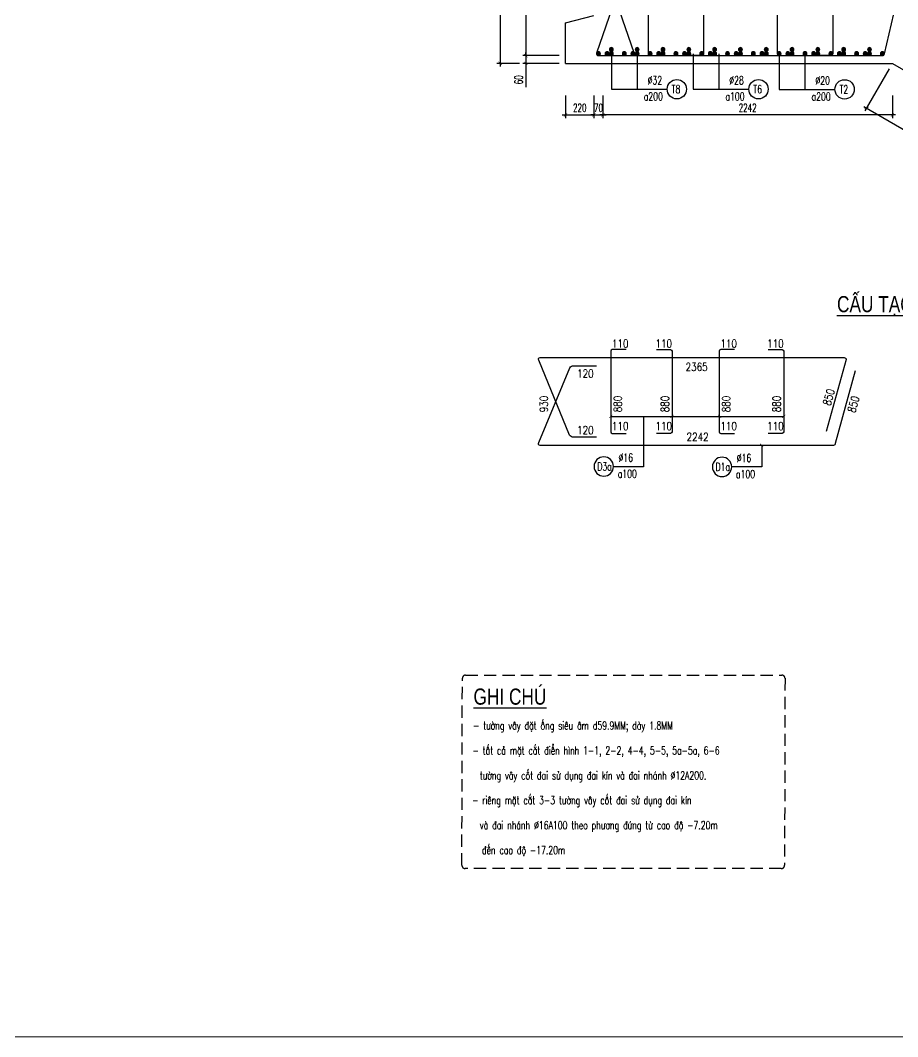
# Model space of a CAD drawing. Header units: millimetres. Extents: x -143483 to 1166745, y -1448440 to -1202244.
# Drawn here: x 350523 to 377714, y -1285398 to -1253909 of the extents above; entities that cross this region are included whole.
import ezdxf
from ezdxf.enums import TextEntityAlignment as Align

# ---------------------------------------------------------------- set-up
doc = ezdxf.new("R2010")
doc.units = ezdxf.units.MM
doc.header["$LTSCALE"] = 30
doc.header["$PDMODE"] = 3
doc.linetypes.add('DASHED', pattern=[19.05, 12.7, -6.35])
doc.layers.get('0').update_dxf_attribs({"lineweight": 9})
doc.layers.get('Defpoints').update_dxf_attribs({"lineweight": 9})
for name, color, linetype in [('ccu11-Cotthep', 9, 'Continuous'), ('ccu11-Dim', 8, 'Continuous'), ('ccu11-Text', 31, 'Continuous'), ('ccu11-Thay', 7, 'Continuous'), ('ccu11-Thep', 4, 'Continuous'), ('ccu11-Thep doc', 4, 'Continuous'), ('ccu11-Thepdai', 6, 'Continuous')]:
    doc.layers.add(name, color=color, linetype=linetype)
doc.layers.add('ccu11-Khuat', color=9, linetype='DASHED', lineweight=30)
doc.layers.add('Vicom_thep doc', color=1, linetype='Continuous', lineweight=35)
doc.styles.add('ccu11-dim', font='vnsimli.shx', dxfattribs={"width": 0.65, "bigfont": 'bigfont.shx'})
doc.styles.add('ccu11-VnAvH-B', font='VHAVANB.TTF')
doc.styles.add('ccu11-vnsimli', font='vnsimli.shx', dxfattribs={"width": 0.8, "bigfont": 'vns.shx'})
doc.styles.add('ccu11-vnsimple', font='vnsimple.shx', dxfattribs={"bigfont": 'bigfont.shx'})
doc.styles.add('ccu11_simli', font='vnsimli.shx', dxfattribs={"width": 0.8})
doc.dimstyles.new('ccu11-100', dxfattribs={"dimscale": 100, "dimtxt": 2.5, "dimasz": 1, "dimexe": 1, "dimexo": 2, "dimgap": 1, "dimtad": 1, "dimdec": 0, "dimdsep": 46, "dimtxsty": 'ccu11-dim', "dimblk": 'ARCHTICK', "dimcen": -1, "dimdle": 1, "dimclrd": 256, "dimclre": 256, "dimclrt": 3, "dimadec": 0, "dimazin": 2, "dimtfac": 0.1, "dimtdec": 0, "dimtmove": 0, "dimatfit": 1, "dimldrblk": 'ARCHTICK', "dimfxl": 0, "dimtvp": 0.833333, "dimtolj": 1, "dimtzin": 12, "dimarcsym": 0})
doc.dimstyles.new('ccu11-100x4', dxfattribs={"dimscale": 100, "dimtxt": 2.5, "dimasz": 1, "dimexe": 1, "dimexo": 2, "dimgap": 1, "dimtad": 1, "dimdec": 0, "dimlfac": 0.25, "dimdsep": 46, "dimtxsty": 'ccu11-dim', "dimblk": 'ARCHTICK', "dimcen": -1, "dimdle": 1, "dimclrd": 256, "dimclre": 256, "dimclrt": 3, "dimadec": 0, "dimazin": 2, "dimtfac": 0.1, "dimtdec": 0, "dimtmove": 0, "dimatfit": 1, "dimldrblk": 'ARCHTICK', "dimfxl": 0, "dimtvp": 0.833333, "dimtolj": 1, "dimtzin": 12, "dimarcsym": 0})

# ---------------------------------------------------------------- blocks, each defined once
blk = doc.blocks.new('_ARCHTICK')
at = {"color": 0, "linetype": 'ByBlock', "const_width": 0.15}
blk.add_lwpolyline([(-0.5, -0.5), (0.5, 0.5)], dxfattribs=at)
blk = doc.blocks.new('*D2734')
at = {"layer": 'ccu11-Dim', "linetype": 'ByBlock', "lineweight": -2, "ltscale": 30, "transparency": 16777216}
for p, q in [((377450, -1255415), (376700, -1256714)), ((376663, -1256578), (389307, -1263878)), ((389920, -1262615), (389170, -1263914))]:
    blk.add_line(p, q, dxfattribs=at)
at = {"layer": 'Defpoints', "color": 0, "linetype": 'ByBlock', "ltscale": 30, "transparency": 16777216}
for p in [(377550, -1255242), (390020, -1262442), (389220, -1263828)]:
    blk.add_point(p, dxfattribs=at)
at = {"layer": 'ccu11-Dim', "linetype": 'ByBlock', "lineweight": -2, "ltscale": 30, "transparency": 16777216, "xscale": 100, "yscale": 100, "zscale": 100}
for p, rotation in [((376750, -1256628), 149.9999151036801), ((389220, -1263828), 329.9999151036801)]:
    blk.add_blockref('_ARCHTICK', p, dxfattribs=dict(at, rotation=rotation))
at = {"layer": 'ccu11-Dim', "color": 3, "linetype": 'ByBlock', "ltscale": 30, "transparency": 16777216, "insert": (383097, -1260033), "char_height": 250, "attachment_point": 5, "rotation": 329.9999, "style": 'ccu11-dim'}
blk.add_mtext('\\A1;3600', dxfattribs=at)
blk = doc.blocks.new('*D2736')
at = {"layer": 'ccu11-Dim', "linetype": 'ByBlock', "lineweight": -2, "ltscale": 30, "transparency": 16777216}
for p, q in [((367221, -1251482), (366093, -1251482)), ((366193, -1251382), (366193, -1255102)), ((367221, -1255002), (366093, -1255002))]:
    blk.add_line(p, q, dxfattribs=at)
at = {"layer": 'Defpoints', "color": 0, "linetype": 'ByBlock', "ltscale": 30, "transparency": 16777216}
for p in [(367421, -1251482), (366193, -1255002), (367421, -1255002)]:
    blk.add_point(p, dxfattribs=at)
at = {"layer": 'ccu11-Dim', "linetype": 'ByBlock', "lineweight": -2, "ltscale": 30, "transparency": 16777216, "xscale": 100, "yscale": 100, "zscale": 100}
for p, rotation in [((366193, -1251482), 90), ((366193, -1255002), 270)]:
    blk.add_blockref('_ARCHTICK', p, dxfattribs=dict(at, rotation=rotation))
at = {"layer": 'ccu11-Dim', "color": 3, "linetype": 'ByBlock', "ltscale": 30, "transparency": 16777216, "insert": (365968, -1253242), "char_height": 250, "attachment_point": 5, "rotation": 90, "style": 'ccu11-dim'}
blk.add_mtext('\\A1;880', dxfattribs=at)
blk = doc.blocks.new('*D2737')
at = {"layer": 'ccu11-Dim', "linetype": 'ByBlock', "lineweight": -2, "ltscale": 30, "transparency": 16777216}
for p, q in [((367221, -1255002), (366093, -1255002)), ((366193, -1255002), (366193, -1254902)), ((366193, -1255002), (366193, -1255242)), ((367221, -1255242), (366093, -1255242)), ((366193, -1255242), (366193, -1255982))]:
    blk.add_line(p, q, dxfattribs=at)
at = {"layer": 'Defpoints', "color": 0, "linetype": 'ByBlock', "ltscale": 30, "transparency": 16777216}
for p in [(366193, -1255002), (367421, -1255002), (367421, -1255242)]:
    blk.add_point(p, dxfattribs=at)
at = {"layer": 'ccu11-Dim', "linetype": 'ByBlock', "lineweight": -2, "ltscale": 30, "transparency": 16777216, "xscale": 100, "yscale": 100, "zscale": 100}
for p, rotation in [((366193, -1255002), 270), ((366193, -1255242), 90)]:
    blk.add_blockref('_ARCHTICK', p, dxfattribs=dict(at, rotation=rotation))
at = {"layer": 'ccu11-Dim', "color": 3, "linetype": 'ByBlock', "ltscale": 30, "transparency": 16777216, "insert": (365968, -1255750), "char_height": 250, "attachment_point": 5, "rotation": 90, "style": 'ccu11-dim'}
blk.add_mtext('\\A1;60', dxfattribs=at)
blk = doc.blocks.new('*D2738')
at = {"layer": 'ccu11-Dim', "linetype": 'ByBlock', "lineweight": -2, "ltscale": 30, "transparency": 16777216}
for p, q in [((365993, -1251242), (365293, -1251242)), ((365393, -1251142), (365393, -1255342)), ((365993, -1255242), (365293, -1255242))]:
    blk.add_line(p, q, dxfattribs=at)
at = {"layer": 'Defpoints', "color": 0, "linetype": 'ByBlock', "ltscale": 30, "transparency": 16777216}
for p in [(366193, -1251242), (365393, -1255242), (366193, -1255242)]:
    blk.add_point(p, dxfattribs=at)
at = {"layer": 'ccu11-Dim', "linetype": 'ByBlock', "lineweight": -2, "ltscale": 30, "transparency": 16777216, "xscale": 100, "yscale": 100, "zscale": 100}
for p, rotation in [((365393, -1251242), 90), ((365393, -1255242), 270)]:
    blk.add_blockref('_ARCHTICK', p, dxfattribs=dict(at, rotation=rotation))
at = {"layer": 'ccu11-Dim', "color": 3, "linetype": 'ByBlock', "ltscale": 30, "transparency": 16777216, "insert": (365168, -1253242), "char_height": 250, "attachment_point": 5, "rotation": 90, "style": 'ccu11-dim'}
blk.add_mtext('\\A1;1000', dxfattribs=at)
blk = doc.blocks.new('MCT')
at = {"ltscale": 0.005}
for p, q in [((-0.49, 0), (0.49, 0)), ((0.35, -0.35), (-0.35, 0.35)), ((-0.35, -0.35), (0.35, 0.35)), ((0, -0.49), (0, 0.49))]:
    blk.add_line(p, q, dxfattribs=at)
blk.add_circle((0, 0), 0.492, dxfattribs=at)
blk = doc.blocks.new('*U1912')
at = {"layer": 'ccu11-Thep doc', "xscale": -121.9200000001001, "yscale": 121.9200000001001, "zscale": 121.92, "rotation": 270}
blk.add_blockref('MCT', (0, 0), dxfattribs=at)
blk = doc.blocks.new('*U1913')
at = {"layer": 'ccu11-Thep doc', "color": 0, "linetype": 'ByBlock', "lineweight": -2, "transparency": 16777216}
for p in [(0, 0), (800, 0), (1600, 0), (2400, 0), (3200, 0), (4000, 0), (4800, 0), (5600, 0), (6400, 0), (7200, 0), (8000, 0)]:
    blk.add_blockref('*U1912', p, dxfattribs=at)
blk = doc.blocks.new('*D2752')
at = {"layer": 'ccu11-Dim', "linetype": 'ByBlock', "lineweight": -2, "ltscale": 30, "transparency": 16777216}
for p, q in [((367421, -1256242), (367421, -1256942)), ((368301, -1256242), (368301, -1256942)), ((367321, -1256842), (368401, -1256842))]:
    blk.add_line(p, q, dxfattribs=at)
at = {"layer": 'Defpoints', "color": 0, "linetype": 'ByBlock', "ltscale": 30, "transparency": 16777216}
for p in [(367421, -1256042), (368301, -1256042), (368301, -1256842)]:
    blk.add_point(p, dxfattribs=at)
at = {"layer": 'ccu11-Dim', "linetype": 'ByBlock', "lineweight": -2, "ltscale": 30, "transparency": 16777216, "xscale": 100, "yscale": 100, "zscale": 100, "rotation": 180}
blk.add_blockref('_ARCHTICK', (367421, -1256842), dxfattribs=at)
at = {"layer": 'ccu11-Dim', "linetype": 'ByBlock', "lineweight": -2, "ltscale": 30, "transparency": 16777216, "xscale": 100, "yscale": 100, "zscale": 100}
blk.add_blockref('_ARCHTICK', (368301, -1256842), dxfattribs=at)
at = {"layer": 'ccu11-Dim', "color": 3, "linetype": 'ByBlock', "ltscale": 30, "transparency": 16777216, "insert": (367861, -1256617), "char_height": 250, "attachment_point": 5, "style": 'ccu11-dim'}
blk.add_mtext('\\A1;220', dxfattribs=at)
blk = doc.blocks.new('*D2753')
at = {"layer": 'ccu11-Dim', "linetype": 'ByBlock', "lineweight": -2, "ltscale": 30, "transparency": 16777216}
for p, q in [((368301, -1256242), (368301, -1256942)), ((368581, -1256242), (368581, -1256942)), ((368301, -1256842), (368201, -1256842)), ((368301, -1256842), (368581, -1256842)), ((368581, -1256842), (368681, -1256842))]:
    blk.add_line(p, q, dxfattribs=at)
at = {"layer": 'Defpoints', "color": 0, "linetype": 'ByBlock', "ltscale": 30, "transparency": 16777216}
for p in [(368301, -1256042), (368581, -1256042), (368581, -1256842)]:
    blk.add_point(p, dxfattribs=at)
at = {"layer": 'ccu11-Dim', "linetype": 'ByBlock', "lineweight": -2, "ltscale": 30, "transparency": 16777216, "xscale": 100, "yscale": 100, "zscale": 100}
blk.add_blockref('_ARCHTICK', (368301, -1256842), dxfattribs=at)
at = {"layer": 'ccu11-Dim', "linetype": 'ByBlock', "lineweight": -2, "ltscale": 30, "transparency": 16777216, "xscale": 100, "yscale": 100, "zscale": 100, "rotation": 180}
blk.add_blockref('_ARCHTICK', (368581, -1256842), dxfattribs=at)
at = {"layer": 'ccu11-Dim', "color": 3, "linetype": 'ByBlock', "ltscale": 30, "transparency": 16777216, "insert": (368441, -1256617), "char_height": 250, "attachment_point": 5, "style": 'ccu11-dim'}
blk.add_mtext('\\A1;70', dxfattribs=at)
blk = doc.blocks.new('*D2754')
at = {"layer": 'ccu11-Dim', "linetype": 'ByBlock', "lineweight": -2, "ltscale": 30, "transparency": 16777216}
for p, q in [((368581, -1256242), (368581, -1256942)), ((377550, -1256242), (377550, -1256942)), ((377650, -1256842), (368481, -1256842))]:
    blk.add_line(p, q, dxfattribs=at)
at = {"layer": 'Defpoints', "color": 0, "linetype": 'ByBlock', "ltscale": 30, "transparency": 16777216}
for p in [(368581, -1256042), (377550, -1256042), (368581, -1256842)]:
    blk.add_point(p, dxfattribs=at)
at = {"layer": 'ccu11-Dim', "linetype": 'ByBlock', "lineweight": -2, "ltscale": 30, "transparency": 16777216, "xscale": 100, "yscale": 100, "zscale": 100, "rotation": 180}
blk.add_blockref('_ARCHTICK', (368581, -1256842), dxfattribs=at)
at = {"layer": 'ccu11-Dim', "linetype": 'ByBlock', "lineweight": -2, "ltscale": 30, "transparency": 16777216, "xscale": 100, "yscale": 100, "zscale": 100}
blk.add_blockref('_ARCHTICK', (377550, -1256842), dxfattribs=at)
at = {"layer": 'ccu11-Dim', "color": 3, "linetype": 'ByBlock', "ltscale": 30, "transparency": 16777216, "insert": (373065, -1256617), "char_height": 250, "attachment_point": 5, "style": 'ccu11-dim'}
blk.add_mtext('\\A1;2242', dxfattribs=at)
blk = doc.blocks.new('ccu11_block_thep')
at = {"layer": 'ccu11-Thep', "color": 3}
for p, q in [((-0.4, 0), (0.4, 0)), ((-0.28, 0.28), (0.28, -0.28)), ((0.28, 0.28), (-0.28, -0.28)), ((0, 0.4), (0, -0.4))]:
    blk.add_line(p, q, dxfattribs=at)
at = {"layer": 'ccu11-Thep', "color": 1, "const_width": 0.0667}
blk.add_lwpolyline([(-0.4, 0, 1), (0.4, 0, 1), (-0.4, 0, 1)], format="xyb", dxfattribs=at)
at = {"layer": 'ccu11-Thep', "color": 1}
blk.add_circle((0, 0), 0.4, dxfattribs=at)
blk = doc.blocks.new('*U1898')
at = {"layer": 'Vicom_thep doc', "xscale": -150, "yscale": 150, "zscale": 150, "rotation": 180}
blk.add_blockref('ccu11_block_thep', (0, 0), dxfattribs=at)
blk = doc.blocks.new('*U1899')
at = {"layer": 'ccu11-Thep doc', "color": 0, "linetype": 'ByBlock', "lineweight": -2, "transparency": 16777216}
for p in [(0, 0), (800, 0), (1600, 0), (2400, 0), (3200, 0), (4000, 0), (4800, 0), (5600, 0), (6400, 0), (7200, 0), (8000, 0)]:
    blk.add_blockref('*U1898', p, dxfattribs=at)
blk = doc.blocks.new('*U1900')
at = {"layer": 'Vicom_thep doc', "xscale": -150, "yscale": 150, "zscale": 150, "rotation": 180}
blk.add_blockref('ccu11_block_thep', (0, 0), dxfattribs=at)
blk = doc.blocks.new('*U1901')
at = {"layer": 'ccu11-Thep doc', "color": 0, "linetype": 'ByBlock', "lineweight": -2, "transparency": 16777216}
for p in [(0, 0), (800, 0), (1600, 0), (2400, 0), (3200, 0), (4000, 0), (4800, 0), (5600, 0), (6400, 0), (7200, 0), (8000, 0)]:
    blk.add_blockref('*U1900', p, dxfattribs=at)
blk = doc.blocks.new('*U1697')
at = {"layer": 'Vicom_thep doc', "xscale": -150, "yscale": 150, "zscale": 150, "rotation": 180}
blk.add_blockref('ccu11_block_thep', (0, 0), dxfattribs=at)
blk = doc.blocks.new('*U1698')
at = {"layer": 'ccu11-Thep doc', "color": 0, "linetype": 'ByBlock', "lineweight": -2, "transparency": 16777216}
for p in [(0, 0), (800, 0), (1600, 0), (2400, 0), (3200, 0), (4000, 0), (4800, 0), (5600, 0), (6400, 0), (7200, 0), (8000, 0)]:
    blk.add_blockref('*U1697', p, dxfattribs=at)
blk = doc.blocks.new('SHD')
at = {"layer": 'ccu11-Cotthep'}
blk.add_circle((300, 0), 300, dxfattribs=at)
at = {"layer": 'ccu11-Cotthep', "color": 31, "style": 'ccu11_simli', "width": 0.8}
blk.add_attdef('DK', text='', height=250, dxfattribs=at).set_placement((-101, 65), align=Align.BOTTOM_RIGHT)
blk.add_attdef('KH', text='', height=250, dxfattribs=at).set_placement((300, 0), align=Align.MIDDLE)
blk.add_attdef('KC', text='', height=250, dxfattribs=at).set_placement((-101, -142), align=Align.TOP_RIGHT)
blk = doc.blocks.new('*D4396')
at = {"layer": 'ccu11-Dim', "lineweight": -2, "transparency": 16777216}
for start, end in [(133.4607, 141.7303), (149.9999, 180), (188.2696, 196.5392)]:
    blk.add_arc((390020, -1262442), 2080, start, end, dxfattribs=at)
at = {"layer": 'ccu11-Dim', "transparency": 16777216}
for points in [[(388428, -1261182), (388346, -1261125), (388219, -1261402)], [(387912, -1262745), (388011, -1262738), (387940, -1262442)]]:
    blk.add_solid(points, dxfattribs=at)
at = {"layer": 'Defpoints', "color": 0, "transparency": 16777216}
for p in [(377550, -1255242), (388065, -1261730), (386023, -1262442), (390020, -1262442), (390020, -1262442)]:
    blk.add_point(p, dxfattribs=at)
at = {"layer": 'ccu11-Dim', "color": 3, "transparency": 16777216, "insert": (387793, -1261845), "char_height": 250, "attachment_point": 5, "rotation": 75, "style": 'ccu11-dim'}
blk.add_mtext('\\A1;30\\M+1818B', dxfattribs=at)

msp = doc.modelspace()

# ---------------------------------------------------------------- linework, layer by layer
at = {"layer": 'ccu11-Khuat'}
msp.add_lwpolyline([(364323.28, -1274195.49), (374122.51, -1274195.49, -0.41421356), (374222.51, -1274295.49), (374207.9, -1280088.41, -0.41421356), (374107.9, -1280188.41), (364308.68, -1280188.41, -0.41421356), (364208.68, -1280088.41), (364223.28, -1274295.49, -0.41421356)], format="xyb", close=True, dxfattribs=at)
at = {"layer": 'ccu11-Thay'}
for p, q in [((367421.31, -1253982.01), (368301.07, -1253762.01)), ((367421.31, -1255242.01), (367421.31, -1253982.01)), ((367421.31, -1255242.01), (377549.51, -1255242.01)), ((377549.51, -1255242.01), (390020.23, -1262442.01))]:
    msp.add_line(p, q, dxfattribs=at)
at = {"layer": 'ccu11-Thepdai'}
for points in [[(370369.51, -1251482.01), (369649.04, -1251482.01, 0.23620228), (369537.27, -1251574.76), (368383.4, -1254921.51, 0.5204497), (368439.79, -1255002.01), (377251.31, -1255002.01, 0.41421356), (377301.31, -1254952.01), (378101.31, -1251532.01, 0.41421356), (378051.31, -1251482.01), (368439.79, -1251482.01, 0.5204497), (368383.4, -1251562.51), (369537.27, -1254909.26, 0.23620228), (369649.04, -1255002.01), (370369.51, -1255002.01)], [(370461.31, -1251482.01), (370041.31, -1251482.01, 0.41421356), (369981.31, -1251542.01), (369981.31, -1254942.01, 0.41421356), (370041.31, -1255002.01), (370461.31, -1255002.01)], [(371221.31, -1251482.01), (371641.31, -1251482.01, -0.41421356), (371701.31, -1251542.01), (371701.31, -1254942.01, -0.41421356), (371641.31, -1255002.01), (371221.31, -1255002.01)], [(374461.31, -1251482.01), (374041.31, -1251482.01, 0.41421356), (373981.31, -1251542.01), (373981.31, -1254942.01, 0.41421356), (374041.31, -1255002.01), (374461.31, -1255002.01)], [(375221.31, -1251482.01), (375641.31, -1251482.01, -0.41421356), (375701.31, -1251542.01), (375701.31, -1254942.01, -0.41421356), (375641.31, -1255002.01), (375221.31, -1255002.01)], [(368379.4, -1266823.99), (367658.93, -1266823.99, -0.26628921), (367547.17, -1266759.92), (366593.71, -1264440.41, -0.64209887), (366631.55, -1264357.73), (376057.82, -1264357.73, -0.41421356), (376117.82, -1264417.73), (375501.27, -1266651.7)], [(376398.1, -1264768.2), (375781.55, -1267017.73, -0.41421356), (375721.55, -1267077.73), (366630.57, -1267077.73, -0.65283078), (366593.74, -1266993.91), (367554.65, -1264676.73, -0.30093739), (367666.41, -1264612.66), (368379.4, -1264612.66)]]:
    msp.add_lwpolyline(points, format="xyb", dxfattribs=at)
at = {"layer": 'ccu11-Thepdai', "flags": 128}
for points in [[(369300.02, -1264110.48), (368870.02, -1264110.48, 0.38911631), (368820.02, -1264160.48), (368820.02, -1266605.24), (368820.02, -1266657.54, 0.38911631), (368870.02, -1266707.54), (369300.02, -1266707.54)], [(370240.85, -1264110.48), (370670.85, -1264110.48, -0.38911631), (370720.85, -1264160.48), (370720.85, -1266605.24), (370720.85, -1266657.54, -0.38911631), (370670.85, -1266707.54), (370240.85, -1266707.54)], [(372661.22, -1264110.48), (372231.22, -1264110.48, 0.38911631), (372181.22, -1264160.48), (372181.22, -1266605.24), (372181.22, -1266657.54, 0.38911631), (372231.22, -1266707.54), (372661.22, -1266707.54)], [(373701.55, -1264110.48), (374131.55, -1264110.48, -0.38911631), (374181.55, -1264160.48), (374181.55, -1266605.24), (374181.55, -1266657.54, -0.38911631), (374131.55, -1266707.54), (373701.55, -1266707.54)]]:
    msp.add_lwpolyline(points, format="xyb", dxfattribs=at)
at = {"layer": 'Defpoints', "color": 2}
msp.add_line((-139032.75, -1285397.81), (1029102.19, -1285397.81), dxfattribs=at)

# ---------------------------------------------------------------- block references
at = {"layer": 'ccu11-Cotthep'}
ref = msp.add_blockref('SHD', (370569.95, -1256042.37), dxfattribs=at)
ref.add_attrib('KH', 'T8', dxfattribs={"color": 31, "height": 250, "style": 'ccu11-vnsimple', "width": 0.7}).set_placement((370844.95, -1256042.37), align=Align.MIDDLE_CENTER)
ref.add_attrib('KC', 'a200', dxfattribs={"color": 31, "height": 250, "style": 'ccu11-vnsimple', "width": 0.7}).set_placement((370141.37, -1256142.37), align=Align.TOP_CENTER)
ref.add_attrib('DK', '`32', dxfattribs={"color": 31, "height": 250, "style": 'ccu11-vnsimple', "width": 0.7}).set_placement((370189.17, -1255967.37), align=Align.BOTTOM_CENTER)
ref = msp.add_blockref('SHD', (373100.95, -1256042.37), dxfattribs=at)
ref.add_attrib('KH', 'T6', dxfattribs={"color": 31, "height": 250, "style": 'ccu11-vnsimple', "width": 0.7}).set_placement((373375.95, -1256042.37), align=Align.MIDDLE_CENTER)
ref.add_attrib('KC', 'a100', dxfattribs={"color": 31, "height": 250, "style": 'ccu11-vnsimple', "width": 0.7}).set_placement((372672.37, -1256142.37), align=Align.TOP_CENTER)
ref.add_attrib('DK', '`28', dxfattribs={"color": 31, "height": 250, "style": 'ccu11-vnsimple', "width": 0.7}).set_placement((372720.17, -1255967.37), align=Align.BOTTOM_CENTER)
ref = msp.add_blockref('SHD', (375769.95, -1256047.37), dxfattribs=at)
ref.add_attrib('KH', 'T2', dxfattribs={"color": 31, "height": 250, "style": 'ccu11-vnsimple', "width": 0.7}).set_placement((376044.95, -1256047.37), align=Align.MIDDLE_CENTER)
ref.add_attrib('KC', 'a200', dxfattribs={"color": 31, "height": 250, "style": 'ccu11-vnsimple', "width": 0.7}).set_placement((375341.37, -1256147.37), align=Align.TOP_CENTER)
ref.add_attrib('DK', '`20', dxfattribs={"color": 31, "height": 250, "style": 'ccu11-vnsimple', "width": 0.7}).set_placement((375389.17, -1255972.37), align=Align.BOTTOM_CENTER)
at = {"layer": 'ccu11-Cotthep', "yscale": 100, "zscale": 100, "rotation": 180}
for p, xscale in [((370720.85, -1266180.84), 100), ((372197.42, -1266180.84), -100), ((374181.55, -1266180.84), 100)]:
    msp.add_blockref('_ARCHTICK', p, dxfattribs=dict(at, xscale=xscale))
at = {"layer": 'ccu11-Cotthep'}
ref = msp.add_blockref('SHD', (368906.15, -1267732.69), dxfattribs=dict(at, xscale=-1))
ref.add_attrib('KH', 'D3a', dxfattribs={"color": 31, "height": 250, "style": 'ccu11-vnsimple', "width": 0.7}).set_placement((368631.15, -1267732.69), align=Align.MIDDLE_CENTER)
ref.add_attrib('KC', 'a100', dxfattribs={"color": 31, "height": 250, "style": 'ccu11-vnsimple', "width": 0.7}).set_placement((369334.73, -1267832.69), align=Align.TOP_CENTER)
ref.add_attrib('DK', '`16', dxfattribs={"color": 31, "height": 250, "style": 'ccu11-vnsimple', "width": 0.7}).set_placement((369286.94, -1267657.69), align=Align.BOTTOM_CENTER)
ref = msp.add_blockref('SHD', (372570.97, -1267743.69), dxfattribs=dict(at, xscale=-1))
ref.add_attrib('KH', 'D1a', dxfattribs={"color": 31, "height": 250, "style": 'ccu11-vnsimple', "width": 0.7}).set_placement((372295.97, -1267743.69), align=Align.MIDDLE_CENTER)
ref.add_attrib('KC', 'a100', dxfattribs={"color": 31, "height": 250, "style": 'ccu11-vnsimple', "width": 0.7}).set_placement((372999.55, -1267843.69), align=Align.TOP_CENTER)
ref.add_attrib('DK', '`16', dxfattribs={"color": 31, "height": 250, "style": 'ccu11-vnsimple', "width": 0.7}).set_placement((372951.75, -1267668.69), align=Align.BOTTOM_CENTER)
at = {"layer": 'ccu11-Thep doc'}
for name, p in [('*U1901', (368840.95, -1254811.9)), ('*U1698', (368709.17, -1254942.01)), ('*U1899', (368840.95, -1254942.01))]:
    msp.add_blockref(name, p, dxfattribs=at)
at = {"layer": 'ccu11-Thep doc', "xscale": -121.9200000001001, "yscale": 121.9200000001001, "zscale": 121.9200000001001, "rotation": 270}
msp.add_blockref('MCT', (368440.95, -1254942.01), dxfattribs=at)
at = {"layer": 'ccu11-Thep doc', "rotation": 180}
msp.add_blockref('*U1913', (377241.31, -1254942.01), dxfattribs=at)

# ---------------------------------------------------------------- texts
at = {"layer": 'ccu11-Text', "color": 6, "style": 'ccu11-VnAvH-B', "width": 0.8}
msp.add_text('%%UcÊu t¹o cèt ®ai mÆt c¾t 3-3', height=500, dxfattribs=at).set_placement((379890.5, -1262952.03), align=Align.CENTER)
at = {"layer": 'ccu11-Text', "width": 0.8}
for s, height, style, p in [('110', 250, 'ccu11-vnsimli', (368857.56, -1264050.05)), ('110', 250, 'ccu11-vnsimli', (370207.12, -1264050.05)), ('110', 250, 'ccu11-vnsimli', (372218.76, -1264050.05)), ('110', 250, 'ccu11-vnsimli', (373667.82, -1264050.05)), ('2365', 250, 'ccu11-vnsimli', (371140.61, -1264772.99)), ('120', 250, 'ccu11-vnsimli', (367777.97, -1264979.28)), ('120', 250, 'ccu11-vnsimli', (367777.97, -1266732.37)), ('110', 250, 'ccu11-vnsimli', (368857.56, -1266604.75)), ('110', 250, 'ccu11-vnsimli', (370207.12, -1266604.75)), ('110', 250, 'ccu11-vnsimli', (372218.76, -1266604.75)), ('110', 250, 'ccu11-vnsimli', (373667.82, -1266604.75)), ('2242', 250, 'ccu11-vnsimli', (371170.85, -1266938.52)), ('%%uGHI CHó', 500, 'ccu11-VnAvH-B', (364568.09, -1275111.9))]:
    msp.add_text(s, height=height, dxfattribs=dict(at, style=style)).set_placement(p)
at = {"layer": 'ccu11-Text', "style": 'ccu11-vnsimli', "width": 0.8}
for s, rotation, p in [('850', 73.917096, (375629.49, -1265865.95)), ('930', 90, (366874.16, -1266053.46)), ('880', 90, (369162.7, -1266053.46)), ('880', 90, (370628.16, -1266053.46)), ('880', 90, (372523.9, -1266053.46)), ('880', 90, (374088.87, -1266053.46)), ('850', 73.917096, (376393.66, -1266086.26))]:
    msp.add_text(s, height=250, rotation=rotation, dxfattribs=at).set_placement(p)
at = {"layer": 'ccu11-Text', "linetype": 'Continuous', "style": 'ccu11-vnsimli', "width": 0.7}
msp.add_text('- t\xadêng v©y ®Æt èng siªu ©m d59.9MM; dµy 1.8MM', height=250, dxfattribs=at).set_placement((364553.48, -1275883.6))
at = {"layer": 'ccu11-Text', "color": 2, "linetype": 'Continuous', "style": 'ccu11-vnsimli', "width": 0.7}
for s, p in [('- tÊt c¶ mÆt c¾t ®iÓn h×nh 1-1, 2-2, 4-4, 5-5, 5a-5a, 6-6', (364538.88, -1276655.31)), ('  t\xadêng v©y cèt ®ai sö dông ®ai kÝn vµ ®ai nh¸nh `12A200.', (364524.27, -1277427.02))]:
    msp.add_text(s, height=250, dxfattribs=at).set_placement(p)
at = {"layer": 'ccu11-Text', "color": 3, "linetype": 'Continuous', "style": 'ccu11-vnsimli', "width": 0.7}
for s, p in [('- riªng mÆt c¾t 3-3 t\xadêng v©y cèt ®ai sö dông ®ai kÝn', (364524.27, -1278198.72)), ('  vµ ®ai nh¸nh `16A100 theo ph\xad¬ng ®øng tõ cao ®é -7.20m', (364524.27, -1278970.43)), ('®Õn cao ®é -17.20m', (364832.12, -1279742.14))]:
    msp.add_text(s, height=250, dxfattribs=at).set_placement(p)

# ---------------------------------------------------------------- dimensions: what is measured, and where the dimension line sits
at = {"layer": 'ccu11-Dim', "linetype": 'ByBlock', "ltscale": 30}
for base, p1, p2, angle, picture, middle in [((365392.91, -1255242.01), (366192.91, -1251242.01), (366192.91, -1255242.01), 90, '*D2738', (365167.91, -1253242.01)), ((368301.31, -1256842.37), (367421.31, -1256042.37), (368301.31, -1256042.37), 180, '*D2752', (367861.31, -1256617.37)), ((368581.31, -1256842.37), (377549.51, -1256042.37), (368581.31, -1256042.37), 180, '*D2754', (373065.41, -1256617.37))]:
    dim = msp.add_linear_dim(base=base, p1=p1, p2=p2, angle=angle, dimstyle='ccu11-100x4', dxfattribs=at)
    dim.commit()
    dim.dimension.update_dxf_attribs({"geometry": picture, "text_midpoint": middle})
for base, p1, p2, angle, override, picture, middle in [((366192.91, -1255002.01), (367421.31, -1251482.01), (367421.31, -1255002.01), 90, {"dimtmove": 1}, '*D2736', (365967.91, -1253242.01)), ((368581.31, -1256842.37), (368301.31, -1256042.37), (368581.31, -1256042.37), 180, {"dimtix": 1}, '*D2753', (368441.31, -1256617.37))]:
    dim = msp.add_linear_dim(base=base, p1=p1, p2=p2, angle=angle, dimstyle='ccu11-100x4', override=override, dxfattribs=at)
    dim.commit()
    dim.dimension.update_dxf_attribs({"geometry": picture, "text_midpoint": middle})
dim = msp.add_linear_dim(base=(366192.91, -1255002.01), p1=(367421.31, -1255242.01), p2=(367421.31, -1255002.01), angle=270, dimstyle='ccu11-100x4', dxfattribs=at)
dim.commit()
dim.dimension.update_dxf_attribs({"geometry": '*D2737', "text_midpoint": (366192.91, -1255749.99), "dimtype": 160})
dim = msp.add_aligned_dim(p1=(377549.51, -1255242.01), p2=(390020.23, -1262442.01), distance=-1600, dimstyle='ccu11-100x4', dxfattribs=at)
dim.commit()
dim.dimension.update_dxf_attribs({"geometry": '*D2734', "text_midpoint": (383097.37, -1260032.79)})
at = {"layer": 'ccu11-Dim'}
dim = msp.add_angular_dim_2l(base=(388065.35, -1261730.49), line1=((377549.51, -1255242.01), (390020.23, -1262442.01)), line2=((390020.23, -1262442.01), (386023.03, -1262442.01)), dimstyle='ccu11-100x4', override={"dimasz": 3, "dimsah": 1}, dxfattribs=at)
dim.commit()
dim.dimension.update_dxf_attribs({"geometry": '*D4396', "text_midpoint": (387793.44, -1261845.34)})

# ---------------------------------------------------------------- leaders
at = {"layer": 'ccu11-Cotthep'}
for points in [[(368840.95, -1254942.01), (368840.95, -1256042.37), (370569.95, -1256042.37)], [(369640.95, -1254942.01), (369640.95, -1256042.37), (370569.95, -1256042.37)], [(371371.95, -1254942.01), (371371.95, -1256042.37), (373100.95, -1256042.37)], [(372171.95, -1254942.01), (372171.95, -1256042.37), (373100.95, -1256042.37)], [(374040.95, -1254947.01), (374040.95, -1256047.37), (375769.95, -1256047.37)], [(374840.95, -1254947.01), (374840.95, -1256047.37), (375769.95, -1256047.37)]]:
    msp.add_leader(points, dimstyle='ccu11-100', override={"dimasz": 1.5, "dimgap": 1, "dimtad": 0, "dimldrblk": 'None', "dimfxl": 3, "dimfxlon": 1, "dimtfill": 1, "dimarcsym": 1}, dxfattribs=at)
at = {"layer": 'ccu11-Cotthep', "linetype": 'ByBlock', "ltscale": 30}
for points in [[(368820.02, -1266180.84), (374181.55, -1266180.84)], [(373499.97, -1267077.73), (373499.97, -1267743.69), (372570.97, -1267743.69)]]:
    msp.add_leader(points, dimstyle='ccu11-100x4', dxfattribs=at)
msp.add_leader([(369835.27, -1266180.84), (369835.27, -1267743.69), (368906.15, -1267743.69)], dimstyle='ccu11-100x4', override={"dimldrblk": 'None'}, dxfattribs=at)

doc.saveas('drawing.dxf')
